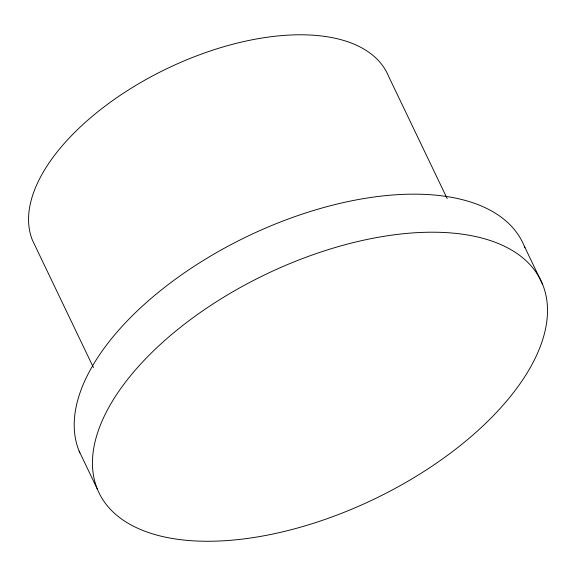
<?xml version="1.0" encoding="UTF-8"?>
<svg xmlns="http://www.w3.org/2000/svg" width="576" height="576" viewBox="0 0 576 576"><rect width="100%" height="100%" fill="white"/><g stroke="black" fill="none" stroke-linecap="round" stroke-linejoin="round"><path stroke-width="0.86" d="M524.304 246.154L542.534 284.213A245.117 124.776 -25.6 0 1 249.689 538.128A245.117 124.776 -25.6 0 1 167.702 337.874A245.117 124.776 -25.6 0 1 542.534 284.213M447.206 198.648L388.627 76.392A196.092 99.821 -25.6 0 0 172.714 65.916A196.092 99.821 -25.6 0 0 32.537 240.437L93.442 367.553M79.186 451.21L97.416 489.262M79.87 452.822A245.117 124.776 -25.6 0 1 254.369 233.086A245.117 124.776 -25.6 0 1 524.923 247.745"/></g></svg>
